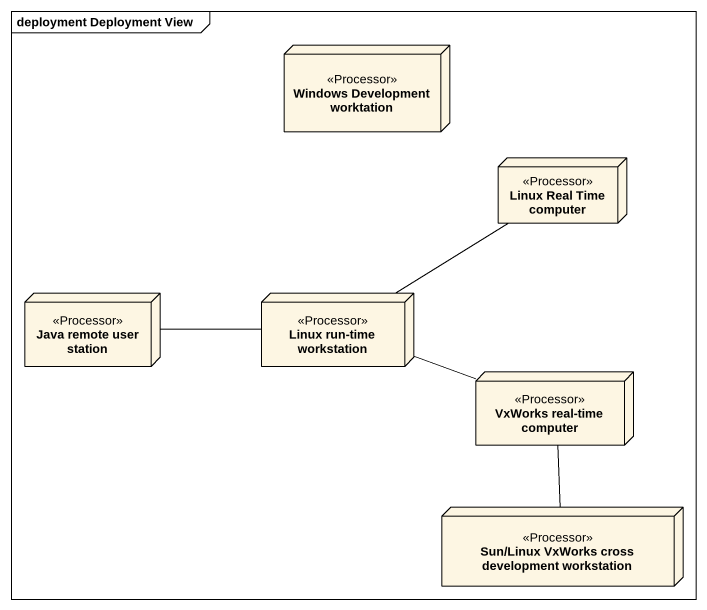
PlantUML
@startuml
mainframe deployment Deployment View
node "Windows Development worktation" as Windows_Development <<Processor>>
node "Linux Real Time computer" as Linux_Real_Time_computer <<Processor>>
node "Java remote user station" as Java_remote_user_station <<Processor>>
node "Linux run-time workstation" as Linux_run_time_workstation <<Processor>>
node "VxWorks real-time computer" as VxWorks_real_time_computer <<Processor>>
node "Sun/Linux VxWorks cross development workstation" as Sun_Linux_VxWorks_cross <<Processor>>
Linux_Real_Time_computer -- Linux_run_time_workstation
Linux_run_time_workstation -left- Java_remote_user_station
Linux_run_time_workstation -right- VxWorks_real_time_computer
Sun_Linux_VxWorks_cross -up- VxWorks_real_time_computer
@enduml
